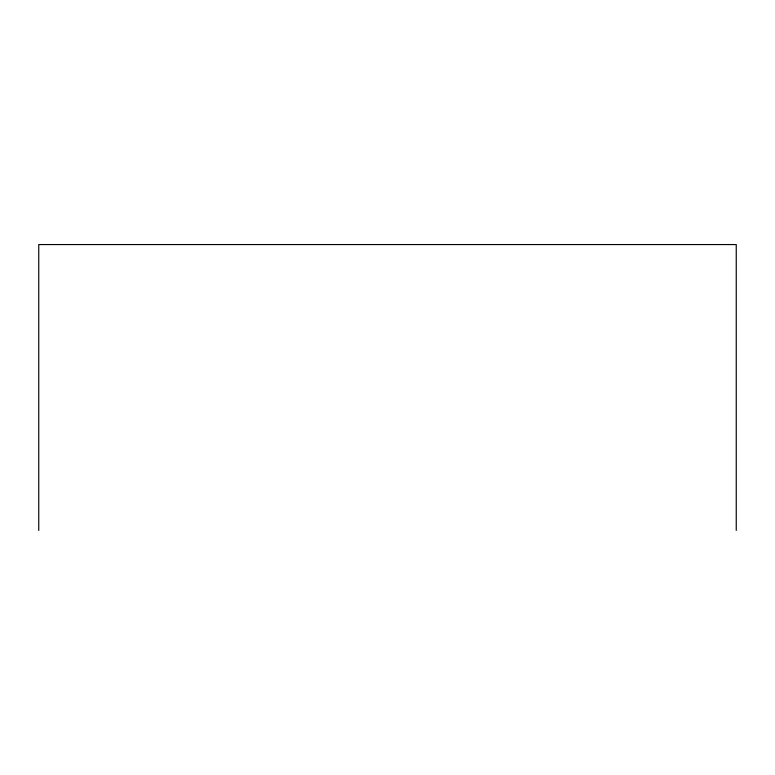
<?xml version="1.0" encoding="UTF-8"?>
<svg xmlns="http://www.w3.org/2000/svg" width="775" height="775" viewBox="0 0 775 775"><rect width="100%" height="100%" fill="white"/><g stroke="black" fill="none" stroke-linecap="round" stroke-linejoin="round"><path stroke-width="1.16" d="M736.25 530.439L736.25 244.561L38.75 244.561L38.75 530.439"/></g></svg>
